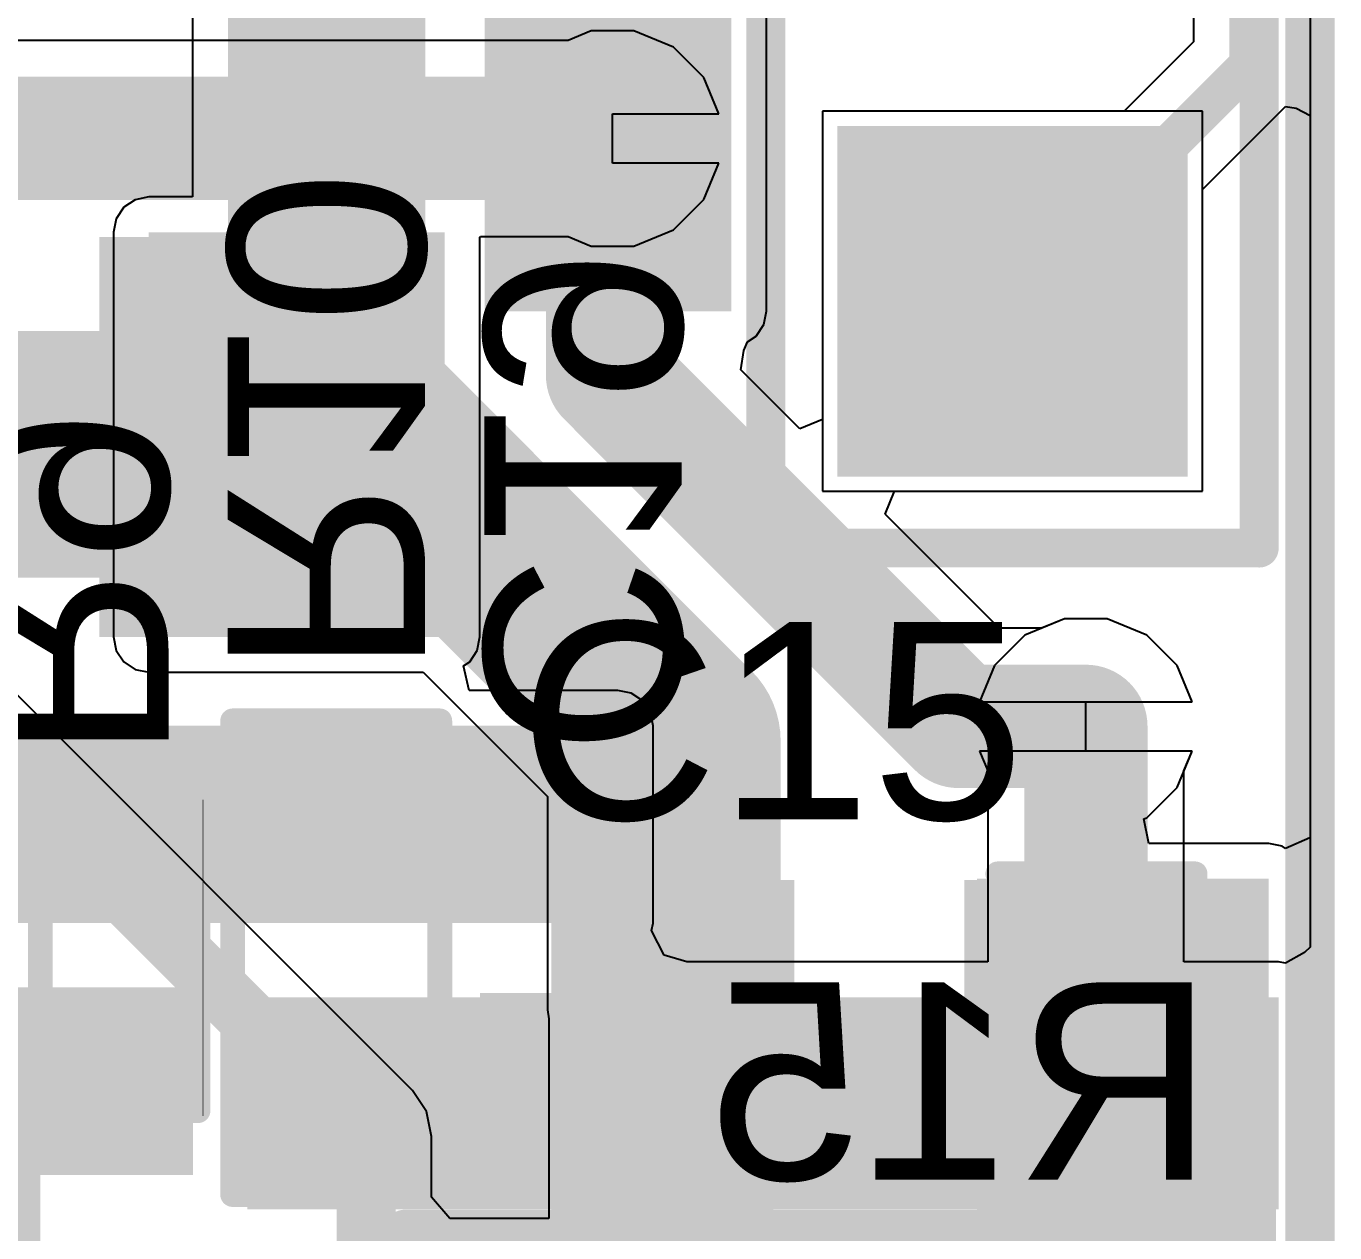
# Model space of a CAD drawing. Header units: millimetres. Extents: x -0.91 to 0.79, y -0.9 to 0.79.
# Drawn here: x 0.5272 to 0.7924, y -0.2757 to -0.0312 of the extents above; entities that cross this region are included whole.
import ezdxf

# ---------------------------------------------------------------- set-up
doc = ezdxf.new("R2010")
doc.units = ezdxf.units.MM
doc.header["$MEASUREMENT"] = 0
for name, color, linetype in [('BottomLayer', 5, 'Continuous'), ('BottomOverlay', 54, 'Continuous'), ('BottomPaste', 16, 'Continuous'), ('BottomSolder', 6, 'Continuous'), ('Mechanical2', 216, 'Continuous'), ('MultiLayer', 9, 'Continuous'), ('PadHoleLayer', 156, 'Continuous'), ('TopLayer', 1, 'Continuous'), ('TopOverlay', 2, 'Continuous'), ('TopPaste', 8, 'Continuous'), ('TopSolder', 216, 'Continuous'), ('ViaHoleLayer', 16, 'Continuous')]:
    doc.layers.add(name, color=color, linetype=linetype)
doc.styles.add('Arial', font='', dxfattribs={"height": 0.2})
doc.styles.get('Arial').set_extended_font_data('Arial')

# ---------------------------------------------------------------- blocks, each defined once
blk = doc.blocks.new('C___0805_1')
at = {"layer": 'TopLayer'}
for points in [[(-0.06, 0.03), (-0.02, 0.03), (-0.02, -0.03), (-0.06, -0.03)], [(0.02, 0.03), (0.06, 0.03), (0.06, -0.03), (0.02, -0.03)]]:
    blk.add_hatch(color=1, dxfattribs=at).paths.add_polyline_path(points)
at = {"layer": 'TopPaste'}
for points in [[(-0.06, 0.03), (-0.02, 0.03), (-0.02, -0.03), (-0.06, -0.03)], [(0.02, 0.03), (0.06, 0.03), (0.06, -0.03), (0.02, -0.03)]]:
    blk.add_hatch(color=8, dxfattribs=at).paths.add_polyline_path(points)
at = {"layer": 'TopSolder'}
for points in [[(-0.06276, 0.03276), (-0.01724, 0.03276), (-0.01724, -0.03276), (-0.06276, -0.03276)], [(0.01724, 0.03276), (0.06276, 0.03276), (0.06276, -0.03276), (0.01724, -0.03276)]]:
    blk.add_hatch(color=216, dxfattribs=at).paths.add_polyline_path(points)
at = {"layer": 'TopOverlay', "const_width": 0.005}
for points in [[(-0.024, 0.034), (-0.064, 0.034)], [(-0.064, 0.034), (-0.064, -0.034)], [(0.064, 0.034), (0.024, 0.034)], [(0.064, 0.034), (0.064, -0.034)], [(-0.024, -0.034), (-0.064, -0.034)], [(0.064, -0.034), (0.024, -0.034)]]:
    blk.add_lwpolyline(points, dxfattribs=at)
at = {"layer": 'TopOverlay', "const_width": 0.0025}
for points in [[(-0.06525, 0.034, 1), (-0.06275, 0.034, 1)], [(-0.06525, 0.034, 1), (-0.06275, 0.034, 1)], [(-0.02525, 0.034, 1), (-0.02275, 0.034, 1)], [(0.02275, 0.034, 1), (0.02525, 0.034, 1)], [(0.06275, 0.034, 1), (0.06525, 0.034, 1)], [(0.06275, 0.034, 1), (0.06525, 0.034, 1)], [(-0.06525, -0.034, 1), (-0.06275, -0.034, 1)], [(-0.06525, -0.034, 1), (-0.06275, -0.034, 1)], [(-0.02525, -0.034, 1), (-0.02275, -0.034, 1)], [(0.02275, -0.034, 1), (0.02525, -0.034, 1)], [(0.06275, -0.034, 1), (0.06525, -0.034, 1)], [(0.06275, -0.034, 1), (0.06525, -0.034, 1)]]:
    blk.add_lwpolyline(points, format="xyb", close=True, dxfattribs=at)
blk = doc.blocks.new('RES_2512_B_18')
at = {"layer": 'BottomLayer'}
for points in [[(-0.15945, 0.06693), (-0.09646, 0.06693), (-0.09646, -0.06693), (-0.15945, -0.06693)], [(0.09646, 0.06693), (0.15945, 0.06693), (0.15945, -0.06693), (0.09646, -0.06693)]]:
    blk.add_hatch(color=5, dxfattribs=at).paths.add_polyline_path(points)
at = {"layer": 'BottomPaste'}
for points in [[(-0.15945, 0.06693), (-0.09646, 0.06693), (-0.09646, -0.06693), (-0.15945, -0.06693)], [(0.09646, 0.06693), (0.15945, 0.06693), (0.15945, -0.06693), (0.09646, -0.06693)]]:
    blk.add_hatch(color=16, dxfattribs=at).paths.add_polyline_path(points)
at = {"layer": 'BottomSolder'}
for points in [[(-0.16345, 0.07093), (-0.09246, 0.07093), (-0.09246, -0.07093), (-0.16345, -0.07093)], [(0.09246, 0.07093), (0.16345, 0.07093), (0.16345, -0.07093), (0.09246, -0.07093)]]:
    blk.add_hatch(color=6, dxfattribs=at).paths.add_polyline_path(points)
at = {"layer": 'BottomOverlay', "const_width": 0.01}
for points in [[(0.16679, 0.073), (-0.167, 0.073)], [(-0.167, -0.073), (-0.167, 0.073)], [(0.16679, -0.073), (0.16679, 0.073)], [(0.16679, -0.073), (-0.167, -0.073)]]:
    blk.add_lwpolyline(points, dxfattribs=at)
at = {"layer": 'BottomOverlay', "const_width": 0.005}
for points in [[(-0.1695, 0.073, 1), (-0.1645, 0.073, 1)], [(-0.1695, 0.073, 1), (-0.1645, 0.073, 1)], [(0.16429, 0.073, 1), (0.16929, 0.073, 1)], [(0.16429, 0.073, 1), (0.16929, 0.073, 1)], [(-0.1695, -0.073, 1), (-0.1645, -0.073, 1)], [(-0.1695, -0.073, 1), (-0.1645, -0.073, 1)], [(0.16429, -0.073, 1), (0.16929, -0.073, 1)], [(0.16429, -0.073, 1), (0.16929, -0.073, 1)]]:
    blk.add_lwpolyline(points, format="xyb", close=True, dxfattribs=at)
blk = doc.blocks.new('R___0603_B_23')
at = {"layer": 'BottomLayer'}
for points in [[(-0.045, -0.0175), (-0.045, 0.0175), (-0.015, 0.0175), (-0.015, -0.0175)], [(0.015, -0.0175), (0.015, 0.0175), (0.045, 0.0175), (0.045, -0.0175)]]:
    blk.add_hatch(color=5, dxfattribs=at).paths.add_polyline_path(points)
at = {"layer": 'BottomPaste'}
for points in [[(-0.045, -0.0175), (-0.045, 0.0175), (-0.015, 0.0175), (-0.015, -0.0175)], [(0.015, -0.0175), (0.015, 0.0175), (0.045, 0.0175), (0.045, -0.0175)]]:
    blk.add_hatch(color=16, dxfattribs=at).paths.add_polyline_path(points)
at = {"layer": 'BottomSolder'}
for points in [[(-0.049, -0.0215), (-0.049, 0.0215), (-0.011, 0.0215), (-0.011, -0.0215)], [(0.011, -0.0215), (0.011, 0.0215), (0.049, 0.0215), (0.049, -0.0215)]]:
    blk.add_hatch(color=6, dxfattribs=at).paths.add_polyline_path(points)
at = {"layer": 'BottomOverlay', "const_width": 0.005}
for points in [[(0.048, 0.021), (-0.048, 0.021)], [(-0.048, -0.021), (-0.048, 0.021)], [(0.048, -0.021), (0.048, 0.021)], [(0.048, -0.021), (-0.048, -0.021)]]:
    blk.add_lwpolyline(points, dxfattribs=at)
at = {"layer": 'BottomOverlay', "const_width": 0.0025}
for points in [[(-0.04925, 0.021, 1), (-0.04675, 0.021, 1)], [(-0.04925, 0.021, 1), (-0.04675, 0.021, 1)], [(0.04675, 0.021, 1), (0.04925, 0.021, 1)], [(0.04675, 0.021, 1), (0.04925, 0.021, 1)], [(-0.04925, -0.021, 1), (-0.04675, -0.021, 1)], [(-0.04925, -0.021, 1), (-0.04675, -0.021, 1)], [(0.04675, -0.021, 1), (0.04925, -0.021, 1)], [(0.04675, -0.021, 1), (0.04925, -0.021, 1)]]:
    blk.add_lwpolyline(points, format="xyb", close=True, dxfattribs=at)
blk = doc.blocks.new('R___0402_B_24')
at = {"layer": 'BottomLayer'}
for points in [[(-0.0095, 0.0125), (-0.0095, -0.0125), (-0.0275, -0.0125), (-0.0275, 0.0125)], [(0.0275, 0.0125), (0.0275, -0.0125), (0.0095, -0.0125), (0.0095, 0.0125)]]:
    blk.add_hatch(color=5, dxfattribs=at).paths.add_polyline_path(points)
at = {"layer": 'BottomPaste'}
for points in [[(-0.0095, 0.0125), (-0.0095, -0.0125), (-0.0275, -0.0125), (-0.0275, 0.0125)], [(0.0275, 0.0125), (0.0275, -0.0125), (0.0095, -0.0125), (0.0095, 0.0125)]]:
    blk.add_hatch(color=16, dxfattribs=at).paths.add_polyline_path(points)
at = {"layer": 'BottomSolder'}
for points in [[(-0.00733, 0.01467), (-0.00733, -0.01467), (-0.02967, -0.01467), (-0.02967, 0.01467)], [(0.02967, 0.01467), (0.02967, -0.01467), (0.00733, -0.01467), (0.00733, 0.01467)]]:
    blk.add_hatch(color=6, dxfattribs=at).paths.add_polyline_path(points)
at = {"layer": 'BottomOverlay'}
for points, const_width in [([(0.031, 0.016), (-0.031, 0.016)], 0.005), ([(-0.031, -0.016), (-0.031, 0.016)], 0.005), ([(0.032, 0.017), (-0.032, 0.017)], 0.000127), ([(0.031, -0.016), (0.031, 0.016)], 0.005), ([(0.031, -0.016), (-0.031, -0.016)], 0.005)]:
    blk.add_lwpolyline(points, dxfattribs=dict(at, const_width=const_width))
for points, const_width in [([(-0.03225, 0.016, 1), (-0.02975, 0.016, 1)], 0.0025), ([(-0.03225, 0.016, 1), (-0.02975, 0.016, 1)], 0.0025), ([(-0.03203, 0.017, 1), (-0.03197, 0.017, 1)], 0.0000635), ([(0.02975, 0.016, 1), (0.03225, 0.016, 1)], 0.0025), ([(0.02975, 0.016, 1), (0.03225, 0.016, 1)], 0.0025), ([(0.03197, 0.017, 1), (0.03203, 0.017, 1)], 0.0000635), ([(-0.03225, -0.016, 1), (-0.02975, -0.016, 1)], 0.0025), ([(-0.03225, -0.016, 1), (-0.02975, -0.016, 1)], 0.0025), ([(0.02975, -0.016, 1), (0.03225, -0.016, 1)], 0.0025), ([(0.02975, -0.016, 1), (0.03225, -0.016, 1)], 0.0025)]:
    blk.add_lwpolyline(points, format="xyb", close=True, dxfattribs=dict(at, const_width=const_width))
blk = doc.blocks.new('HDR1X4__B_60')
at = {"layer": 'BottomLayer'}
blk.add_hatch(color=5, dxfattribs=at).paths.add_polyline_path([(-0.0315, 0.0315), (0.0315, 0.0315), (0.0315, -0.0315), (-0.0315, -0.0315)])
h = blk.add_hatch(color=5, dxfattribs=at)
edge = h.paths.add_edge_path()
edge.add_arc((0.1, 0), 0.0315, 0, 360)
h = blk.add_hatch(color=5, dxfattribs=at)
edge = h.paths.add_edge_path()
edge.add_arc((0.2, 0), 0.0315, 0, 360)
h = blk.add_hatch(color=5, dxfattribs=at)
edge = h.paths.add_edge_path()
edge.add_arc((0.3, 0), 0.0315, 0, 360)
at = {"layer": 'BottomSolder'}
blk.add_hatch(color=6, dxfattribs=at).paths.add_polyline_path([(-0.0355, 0.0355), (0.0355, 0.0355), (0.0355, -0.0355), (-0.0355, -0.0355)])
h = blk.add_hatch(color=6, dxfattribs=at)
edge = h.paths.add_edge_path()
edge.add_arc((0.1, 0), 0.0355, 0, 360)
h = blk.add_hatch(color=6, dxfattribs=at)
edge = h.paths.add_edge_path()
edge.add_arc((0.2, 0), 0.0355, 0, 360)
h = blk.add_hatch(color=6, dxfattribs=at)
edge = h.paths.add_edge_path()
edge.add_arc((0.3, 0), 0.0355, 0, 360)
at = {"layer": 'MultiLayer'}
blk.add_hatch(color=9, dxfattribs=at).paths.add_polyline_path([(-0.0315, 0.0315), (0.0315, 0.0315), (0.0315, -0.0315), (-0.0315, -0.0315)])
h = blk.add_hatch(color=9, dxfattribs=at)
edge = h.paths.add_edge_path()
edge.add_arc((0.1, 0), 0.0315, 0, 360)
h = blk.add_hatch(color=9, dxfattribs=at)
edge = h.paths.add_edge_path()
edge.add_arc((0.2, 0), 0.0315, 0, 360)
h = blk.add_hatch(color=9, dxfattribs=at)
edge = h.paths.add_edge_path()
edge.add_arc((0.3, 0), 0.0315, 0, 360)
at = {"layer": 'PadHoleLayer'}
h = blk.add_hatch(color=156, dxfattribs=at)
edge = h.paths.add_edge_path()
edge.add_arc((0, 0), 0.0187, 0, 360)
h = blk.add_hatch(color=156, dxfattribs=at)
edge = h.paths.add_edge_path()
edge.add_arc((0.1, 0), 0.0187, 0, 360)
h = blk.add_hatch(color=156, dxfattribs=at)
edge = h.paths.add_edge_path()
edge.add_arc((0.2, 0), 0.0187, 0, 360)
h = blk.add_hatch(color=156, dxfattribs=at)
edge = h.paths.add_edge_path()
edge.add_arc((0.3, 0), 0.0187, 0, 360)
at = {"layer": 'TopLayer'}
blk.add_hatch(color=1, dxfattribs=at).paths.add_polyline_path([(-0.0315, 0.0315), (0.0315, 0.0315), (0.0315, -0.0315), (-0.0315, -0.0315)])
h = blk.add_hatch(color=1, dxfattribs=at)
edge = h.paths.add_edge_path()
edge.add_arc((0.1, 0), 0.0315, 0, 360)
h = blk.add_hatch(color=1, dxfattribs=at)
edge = h.paths.add_edge_path()
edge.add_arc((0.2, 0), 0.0315, 0, 360)
h = blk.add_hatch(color=1, dxfattribs=at)
edge = h.paths.add_edge_path()
edge.add_arc((0.3, 0), 0.0315, 0, 360)
at = {"layer": 'TopSolder'}
blk.add_hatch(color=216, dxfattribs=at).paths.add_polyline_path([(-0.0355, 0.0355), (0.0355, 0.0355), (0.0355, -0.0355), (-0.0355, -0.0355)])
h = blk.add_hatch(color=216, dxfattribs=at)
edge = h.paths.add_edge_path()
edge.add_arc((0.1, 0), 0.0355, 0, 360)
h = blk.add_hatch(color=216, dxfattribs=at)
edge = h.paths.add_edge_path()
edge.add_arc((0.2, 0), 0.0355, 0, 360)
h = blk.add_hatch(color=216, dxfattribs=at)
edge = h.paths.add_edge_path()
edge.add_arc((0.3, 0), 0.0355, 0, 360)
at = {"layer": 'BottomOverlay', "const_width": 0.00787}
for points in [[(-0.05, 0.05), (-0.05, -0.05)], [(-0.05, 0.05), (0.35, 0.05)], [(0.35, 0.05), (0.35, -0.05)], [(-0.05, -0.05), (0.35, -0.05)]]:
    blk.add_lwpolyline(points, dxfattribs=at)
at = {"layer": 'BottomOverlay', "const_width": 0.00394}
for points in [[(-0.05197, 0.05, 1), (-0.04803, 0.05, 1)], [(-0.05197, 0.05, 1), (-0.04803, 0.05, 1)], [(0.34803, 0.05, 1), (0.35197, 0.05, 1)], [(0.34803, 0.05, 1), (0.35197, 0.05, 1)], [(-0.05197, -0.05, 1), (-0.04803, -0.05, 1)], [(-0.05197, -0.05, 1), (-0.04803, -0.05, 1)], [(0.34803, -0.05, 1), (0.35197, -0.05, 1)], [(0.34803, -0.05, 1), (0.35197, -0.05, 1)]]:
    blk.add_lwpolyline(points, format="xyb", close=True, dxfattribs=at)
blk = doc.blocks.new('C___0402_B_67')
at = {"layer": 'BottomLayer'}
for points in [[(-0.0095, 0.0125), (-0.0095, -0.0125), (-0.0275, -0.0125), (-0.0275, 0.0125)], [(0.0275, 0.0125), (0.0275, -0.0125), (0.0095, -0.0125), (0.0095, 0.0125)]]:
    blk.add_hatch(color=5, dxfattribs=at).paths.add_polyline_path(points)
at = {"layer": 'BottomPaste'}
for points in [[(-0.0095, 0.0125), (-0.0095, -0.0125), (-0.0275, -0.0125), (-0.0275, 0.0125)], [(0.0275, 0.0125), (0.0275, -0.0125), (0.0095, -0.0125), (0.0095, 0.0125)]]:
    blk.add_hatch(color=16, dxfattribs=at).paths.add_polyline_path(points)
at = {"layer": 'BottomSolder'}
for points in [[(-0.00714, 0.01486), (-0.00714, -0.01486), (-0.02986, -0.01486), (-0.02986, 0.01486)], [(0.02986, 0.01486), (0.02986, -0.01486), (0.00714, -0.01486), (0.00714, 0.01486)]]:
    blk.add_hatch(color=6, dxfattribs=at).paths.add_polyline_path(points)
at = {"layer": 'BottomOverlay', "const_width": 0.005}
for points in [[(-0.031, 0.016), (-0.011, 0.016)], [(-0.031, 0.016), (-0.031, -0.016)], [(0.011, 0.016), (0.031, 0.016)], [(0.031, 0.016), (0.031, -0.016)], [(-0.031, -0.016), (-0.011, -0.016)], [(0.011, -0.016), (0.031, -0.016)]]:
    blk.add_lwpolyline(points, dxfattribs=at)
at = {"layer": 'BottomOverlay', "const_width": 0.0025}
for points in [[(-0.03225, 0.016, 1), (-0.02975, 0.016, 1)], [(-0.03225, 0.016, 1), (-0.02975, 0.016, 1)], [(-0.01225, 0.016, 1), (-0.00975, 0.016, 1)], [(0.00975, 0.016, 1), (0.01225, 0.016, 1)], [(0.02975, 0.016, 1), (0.03225, 0.016, 1)], [(0.02975, 0.016, 1), (0.03225, 0.016, 1)], [(-0.03225, -0.016, 1), (-0.02975, -0.016, 1)], [(-0.03225, -0.016, 1), (-0.02975, -0.016, 1)], [(-0.01225, -0.016, 1), (-0.00975, -0.016, 1)], [(0.00975, -0.016, 1), (0.01225, -0.016, 1)], [(0.02975, -0.016, 1), (0.03225, -0.016, 1)], [(0.02975, -0.016, 1), (0.03225, -0.016, 1)]]:
    blk.add_lwpolyline(points, format="xyb", close=True, dxfattribs=at)

msp = doc.modelspace()

# ---------------------------------------------------------------- hatches: boundary and pattern name
at = {"layer": 'BottomLayer'}
h = msp.add_hatch(color=5, dxfattribs=at)
edge = h.paths.add_edge_path()
edge.add_arc((0.646, -0.054), 0.01181, 0, 360)
for points in [[(0.542, -0.155), (0.612, -0.155), (0.612, -0.074), (0.542, -0.074)], [(0.469, -0.213), (0.64708, -0.213), (0.64708, -0.173), (0.469, -0.173)], [(0.502, -0.264), (0.561, -0.264), (0.561, -0.226), (0.502, -0.226)], [(0.572, -0.271), (0.781, -0.271), (0.781, -0.228), (0.572, -0.228)]]:
    msp.add_hatch(color=5, dxfattribs=at).paths.add_polyline_path(points)
h = msp.add_hatch(color=5, dxfattribs=at)
edge = h.paths.add_edge_path()
edge.add_arc((0.567, -0.089), 0.01181, 0, 360)
h = msp.add_hatch(color=5, dxfattribs=at)
edge = h.paths.add_edge_path()
edge.add_arc((0.595, -0.089), 0.01181, 0, 360)
h = msp.add_hatch(color=5, dxfattribs=at)
edge = h.paths.add_edge_path()
edge.add_arc((0.567, -0.11419), 0.01181, 0, 360)
h = msp.add_hatch(color=5, dxfattribs=at)
edge = h.paths.add_edge_path()
edge.add_arc((0.595, -0.11419), 0.01181, 0, 360)
h = msp.add_hatch(color=5, dxfattribs=at)
edge = h.paths.add_edge_path()
edge.add_arc((0.567, -0.13938), 0.01181, 0, 360)
h = msp.add_hatch(color=5, dxfattribs=at)
edge = h.paths.add_edge_path()
edge.add_arc((0.595, -0.13938), 0.01181, 0, 360)
h = msp.add_hatch(color=5, dxfattribs=at)
edge = h.paths.add_edge_path()
edge.add_arc((0.74194, -0.17313), 0.01181, 0, 360)
at = {"layer": 'BottomSolder'}
h = msp.add_hatch(color=6, dxfattribs=at)
edge = h.paths.add_edge_path()
edge.add_arc((0.515, -0.247), 0.01581, 0, 360)
at = {"layer": 'TopLayer'}
for points in [[(0.62008, -0.089), (0.67008, -0.089), (0.67008, 0.218), (0.62008, 0.218)], [(0.552, -0.155), (0.612, -0.155), (0.612, -0.073), (0.552, -0.073)], [(0.779, -0.204), (0.71988, -0.204), (0.71988, -0.357), (0.779, -0.357)], [(0.47828, -0.325), (0.53, -0.325), (0.53, -0.233), (0.47828, -0.233)]]:
    msp.add_hatch(color=1, dxfattribs=at).paths.add_polyline_path(points)
h = msp.add_hatch(color=1, dxfattribs=at)
edge = h.paths.add_edge_path()
edge.add_arc((0.646, -0.054), 0.01181, 0, 360)
h = msp.add_hatch(color=1, dxfattribs=at)
edge = h.paths.add_edge_path()
edge.add_arc((0.567, -0.089), 0.01181, 0, 360)
h = msp.add_hatch(color=1, dxfattribs=at)
edge = h.paths.add_edge_path()
edge.add_arc((0.595, -0.089), 0.01181, 0, 360)
h = msp.add_hatch(color=1, dxfattribs=at)
edge = h.paths.add_edge_path()
edge.add_arc((0.567, -0.11419), 0.01181, 0, 360)
h = msp.add_hatch(color=1, dxfattribs=at)
edge = h.paths.add_edge_path()
edge.add_arc((0.595, -0.11419), 0.01181, 0, 360)
h = msp.add_hatch(color=1, dxfattribs=at)
edge = h.paths.add_edge_path()
edge.add_arc((0.567, -0.13938), 0.01181, 0, 360)
h = msp.add_hatch(color=1, dxfattribs=at)
edge = h.paths.add_edge_path()
edge.add_arc((0.595, -0.13938), 0.01181, 0, 360)
h = msp.add_hatch(color=1, dxfattribs=at)
edge = h.paths.add_edge_path()
edge.add_arc((0.74194, -0.17313), 0.01181, 0, 360)
at = {"layer": 'TopSolder'}
h = msp.add_hatch(color=216, dxfattribs=at)
edge = h.paths.add_edge_path()
edge.add_arc((0.515, -0.247), 0.01581, 0, 360)
at = {"layer": 'ViaHoleLayer'}
h = msp.add_hatch(color=16, dxfattribs=at)
edge = h.paths.add_edge_path()
edge.add_arc((0.646, -0.054), 0.00591, 0, 360)
h = msp.add_hatch(color=16, dxfattribs=at)
edge = h.paths.add_edge_path()
edge.add_arc((0.567, -0.089), 0.00591, 0, 360)
h = msp.add_hatch(color=16, dxfattribs=at)
edge = h.paths.add_edge_path()
edge.add_arc((0.595, -0.089), 0.00591, 0, 360)
h = msp.add_hatch(color=16, dxfattribs=at)
edge = h.paths.add_edge_path()
edge.add_arc((0.567, -0.11419), 0.00591, 0, 360)
h = msp.add_hatch(color=16, dxfattribs=at)
edge = h.paths.add_edge_path()
edge.add_arc((0.595, -0.11419), 0.00591, 0, 360)
h = msp.add_hatch(color=16, dxfattribs=at)
edge = h.paths.add_edge_path()
edge.add_arc((0.567, -0.13938), 0.00591, 0, 360)
h = msp.add_hatch(color=16, dxfattribs=at)
edge = h.paths.add_edge_path()
edge.add_arc((0.595, -0.13938), 0.00591, 0, 360)
h = msp.add_hatch(color=16, dxfattribs=at)
edge = h.paths.add_edge_path()
edge.add_arc((0.74194, -0.17313), 0.00591, 0, 360)

# ---------------------------------------------------------------- linework, layer by layer
at = {"layer": 'BottomLayer'}
for p, q in [((0.76378, -0.01042), (0.76378, -0.03443)), ((0.637, -0.03412), (0.511, -0.03412)), ((0.64166, -0.03219), (0.637, -0.03412)), ((0.65034, -0.03219), (0.64166, -0.03219)), ((0.65835, -0.03551), (0.65034, -0.03219)), ((0.76378, -0.03443), (0.74971, -0.0485)), ((0.66449, -0.04165), (0.65835, -0.03551)), ((0.66754, -0.049), (0.66449, -0.04165)), ((0.76557, -0.06437), (0.7824, -0.04754)), ((0.7824, -0.04754), (0.78459, -0.04787)), ((0.646, -0.059), (0.646, -0.049)), ((0.646, -0.049), (0.66754, -0.049)), ((0.74971, -0.0485), (0.68858, -0.0485)), ((0.68858, -0.0485), (0.68858, -0.1255)), ((0.78459, -0.04787), (0.7874, -0.04932)), ((0.7874, -0.04932), (0.7874, -0.21785)), ((0.66754, -0.059), (0.646, -0.059)), ((0.66449, -0.06635), (0.66754, -0.059)), ((0.76557, -0.1255), (0.76557, -0.06437)), ((0.65835, -0.07249), (0.66449, -0.06635)), ((0.61914, -0.074), (0.61923, -0.07388)), ((0.61914, -0.155), (0.61914, -0.074)), ((0.61923, -0.07388), (0.637, -0.07388)), ((0.637, -0.07388), (0.64166, -0.07581)), ((0.65034, -0.07581), (0.65835, -0.07249)), ((0.64166, -0.07581), (0.65034, -0.07581)), ((0.68858, -0.1255), (0.76557, -0.1255)), ((0.7376, -0.15132), (0.72958, -0.15464)), ((0.74628, -0.15132), (0.7376, -0.15132)), ((0.75429, -0.15464), (0.74628, -0.15132)), ((0.61859, -0.15773), (0.61914, -0.155)), ((0.72958, -0.15464), (0.72345, -0.16078)), ((0.76043, -0.16078), (0.75429, -0.15464)), ((0.61705, -0.16005), (0.61859, -0.15773)), ((0.61583, -0.16086), (0.61705, -0.16005)), ((0.61695, -0.16586), (0.61583, -0.16086)), ((0.72345, -0.16078), (0.7204, -0.16813)), ((0.76347, -0.16813), (0.76043, -0.16078)), ((0.64708, -0.16586), (0.61695, -0.16586)), ((0.64981, -0.16641), (0.64708, -0.16586)), ((0.65213, -0.16795), (0.64981, -0.16641)), ((0.65367, -0.17027), (0.65213, -0.16795)), ((0.7204, -0.16813), (0.76347, -0.16813)), ((0.65422, -0.173), (0.65367, -0.17027)), ((0.65422, -0.213), (0.65422, -0.173)), ((0.76347, -0.17813), (0.7204, -0.17813)), ((0.7204, -0.17813), (0.72205, -0.18213)), ((0.76182, -0.18213), (0.76347, -0.17813)), ((0.72205, -0.18213), (0.72205, -0.22086)), ((0.76182, -0.22086), (0.76182, -0.18213)), ((0.65392, -0.2145), (0.65422, -0.213)), ((0.6565, -0.2195), (0.65392, -0.2145)), ((0.66104, -0.22086), (0.6565, -0.2195)), ((0.78626, -0.21895), (0.7824, -0.22114)), ((0.7874, -0.21785), (0.78626, -0.21895)), ((0.72205, -0.22086), (0.66104, -0.22086)), ((0.781, -0.22086), (0.76182, -0.22086)), ((0.7824, -0.22114), (0.781, -0.22086))]:
    msp.add_line(p, q, dxfattribs=at)
for points, const_width in [([(0.775, -0.03908), (0.775, 0.03808)], 0.008), ([(0.72708, -0.087), (0.775, -0.03908)], 0.008), ([(0.502, -0.054), (0.646, -0.054)], 0.025), ([(0.478, -0.118), (0.54562, -0.118)], 0.05), ([(0.74194, -0.24894), (0.74194, -0.17313)], 0.025), ([(0.481, -0.2015), (0.546, -0.2015)], 0.008), ([(0.51598, -0.247), (0.52348, -0.2395)], 0.02), ([(0.52348, -0.2395), (0.545, -0.2395)], 0.02), ([(0.545, -0.2395), (0.546, -0.2385)], 0.02), ([(0.61, -0.2495), (0.7425, -0.2495)], 0.025), ([(0.59, -0.25), (0.5925, -0.25)], 0.02), ([(0.74194, -0.24894), (0.7425, -0.2495)], 0.02), ([(0.768, -0.54608), (0.768, -0.266)], 0.025)]:
    msp.add_lwpolyline(points, dxfattribs=dict(at, const_width=const_width))
for points, const_width in [([(0.773, -0.03908, 1), (0.777, -0.03908, 1)], 0.004), ([(0.773, -0.03908, 1), (0.777, -0.03908, 1)], 0.004), ([(0.63975, -0.054, 1), (0.65225, -0.054, 1)], 0.0125), ([(0.72508, -0.087, 1), (0.72908, -0.087, 1)], 0.004), ([(0.53312, -0.118, 1), (0.55812, -0.118, 1)], 0.025), ([(0.73569, -0.17313, 1), (0.74819, -0.17313, 1)], 0.0125), ([(0.544, -0.2015, 1), (0.548, -0.2015, 1)], 0.004), ([(0.51848, -0.2395, 1), (0.52848, -0.2395, 1)], 0.01), ([(0.51848, -0.2395, 1), (0.52848, -0.2395, 1)], 0.01), ([(0.54, -0.2395, 1), (0.55, -0.2395, 1)], 0.01), ([(0.54, -0.2395, 1), (0.55, -0.2395, 1)], 0.01), ([(0.541, -0.2385, 1), (0.551, -0.2385, 1)], 0.01), ([(0.60375, -0.2495, 1), (0.61625, -0.2495, 1)], 0.0125), ([(0.73569, -0.24894, 1), (0.74819, -0.24894, 1)], 0.0125), ([(0.73625, -0.2495, 1), (0.74875, -0.2495, 1)], 0.0125), ([(0.585, -0.25, 1), (0.595, -0.25, 1)], 0.01), ([(0.5875, -0.25, 1), (0.5975, -0.25, 1)], 0.01), ([(0.73694, -0.24894, 1), (0.74694, -0.24894, 1)], 0.01), ([(0.7375, -0.2495, 1), (0.7475, -0.2495, 1)], 0.01), ([(0.76175, -0.266, 1), (0.77425, -0.266, 1)], 0.0125)]:
    msp.add_lwpolyline(points, format="xyb", close=True, dxfattribs=dict(at, const_width=const_width))
at = {"layer": 'Mechanical2', "const_width": 0.01}
msp.add_lwpolyline([(0.7874, 0.786), (0.7874, -0.7888)], dxfattribs=at)
at = {"layer": 'TopLayer'}
for p, q in [((0.67722, -0.089), (0.67722, 0.168)), ((0.7874, 0.15039), (0.7874, -0.19564)), ((0.56085, 0.06317), (0.56085, -0.06586)), ((0.76557, -0.0485), (0.68858, -0.0485)), ((0.68858, -0.0485), (0.68858, -0.11093)), ((0.76557, -0.1255), (0.76557, -0.0485)), ((0.552, -0.06586), (0.54927, -0.06641)), ((0.56085, -0.06586), (0.552, -0.06586)), ((0.54695, -0.06795), (0.54541, -0.07027)), ((0.54927, -0.06641), (0.54695, -0.06795)), ((0.54541, -0.07027), (0.54486, -0.073)), ((0.54486, -0.073), (0.54486, -0.155)), ((0.67667, -0.09173), (0.67722, -0.089)), ((0.67513, -0.09405), (0.67667, -0.09173)), ((0.6726, -0.09695), (0.67339, -0.0952)), ((0.67339, -0.0952), (0.67513, -0.09405)), ((0.67198, -0.10086), (0.6726, -0.09695)), ((0.68396, -0.11285), (0.67198, -0.10086)), ((0.68858, -0.11093), (0.68396, -0.11285)), ((0.70123, -0.13012), (0.70315, -0.1255)), ((0.70315, -0.1255), (0.76557, -0.1255)), ((0.72437, -0.15325), (0.70123, -0.13012)), ((0.60545, -0.24688), (0.50529, -0.14671)), ((0.73294, -0.15325), (0.72437, -0.15325)), ((0.7376, -0.15132), (0.73294, -0.15325)), ((0.74628, -0.15132), (0.7376, -0.15132)), ((0.75429, -0.15464), (0.74628, -0.15132)), ((0.54486, -0.155), (0.54541, -0.15773)), ((0.76043, -0.16078), (0.75429, -0.15464)), ((0.54541, -0.15773), (0.54695, -0.16005)), ((0.54695, -0.16005), (0.54927, -0.16159)), ((0.54927, -0.16159), (0.552, -0.16214)), ((0.76347, -0.16813), (0.76043, -0.16078)), ((0.552, -0.16214), (0.60762, -0.16214)), ((0.60762, -0.16214), (0.63285, -0.18736)), ((0.74194, -0.17813), (0.74194, -0.16813)), ((0.74194, -0.16813), (0.76347, -0.16813)), ((0.76347, -0.17813), (0.74194, -0.17813)), ((0.76043, -0.18549), (0.76347, -0.17813)), ((0.75429, -0.19163), (0.76043, -0.18549)), ((0.63285, -0.18736), (0.63285, -0.23059)), ((0.75372, -0.19186), (0.75429, -0.19163)), ((0.75471, -0.19686), (0.75372, -0.19186)), ((0.78736, -0.19568), (0.7824, -0.19785)), ((0.7874, -0.19564), (0.78736, -0.19568)), ((0.779, -0.19686), (0.75471, -0.19686)), ((0.78173, -0.19741), (0.779, -0.19686)), ((0.7824, -0.19785), (0.78173, -0.19741)), ((0.63285, -0.23059), (0.63308, -0.23236)), ((0.63308, -0.23236), (0.63308, -0.27286)), ((0.60832, -0.25118), (0.60545, -0.24688)), ((0.60933, -0.25625), (0.60832, -0.25118)), ((0.60933, -0.26849), (0.60933, -0.25625)), ((0.613, -0.27286), (0.60933, -0.26849)), ((0.63308, -0.27286), (0.613, -0.27286))]:
    msp.add_line(p, q, dxfattribs=at)
for points, const_width in [([(0.58808, -0.10408), (0.58808, 0.179)], 0.04), ([(0.645, -0.102), (0.645, 0.18192)], 0.025), ([(0.577, -0.101), (0.58808, -0.11208)], 0.04), ([(0.58808, -0.10408), (0.66008, -0.17608)], 0.04), ([(0.645, -0.102), (0.71613, -0.17313)], 0.025), ([(0.49591, -0.15609), (0.59608, -0.25625)], 0.012), ([(0.66008, -0.23059), (0.66008, -0.17608)], 0.04), ([(0.71613, -0.17313), (0.74194, -0.17313)], 0.025), ([(0.59608, -0.31), (0.59608, -0.25625)], 0.012)]:
    msp.add_lwpolyline(points, dxfattribs=dict(at, const_width=const_width))
for points, const_width in [([(0.567, -0.101, 1), (0.587, -0.101, 1)], 0.02), ([(0.57808, -0.10408, 1), (0.59808, -0.10408, 1)], 0.02), ([(0.57808, -0.10408, 1), (0.59808, -0.10408, 1)], 0.02), ([(0.63875, -0.102, 1), (0.65125, -0.102, 1)], 0.0125), ([(0.63875, -0.102, 1), (0.65125, -0.102, 1)], 0.0125), ([(0.57808, -0.11208, 1), (0.59808, -0.11208, 1)], 0.02), ([(0.65008, -0.17608, 1), (0.67008, -0.17608, 1)], 0.02), ([(0.65008, -0.17608, 1), (0.67008, -0.17608, 1)], 0.02), ([(0.70988, -0.17313, 1), (0.72238, -0.17313, 1)], 0.0125), ([(0.70988, -0.17313, 1), (0.72238, -0.17313, 1)], 0.0125), ([(0.73569, -0.17313, 1), (0.74819, -0.17313, 1)], 0.0125), ([(0.65008, -0.23059, 1), (0.67008, -0.23059, 1)], 0.02), ([(0.59308, -0.25625, 1), (0.59908, -0.25625, 1)], 0.006), ([(0.59308, -0.25625, 1), (0.59908, -0.25625, 1)], 0.006)]:
    msp.add_lwpolyline(points, format="xyb", close=True, dxfattribs=dict(at, const_width=const_width))

# ---------------------------------------------------------------- block references
for name, p, rotation in [('HDR1X4__B_60', (0.72708, -0.087), 90), ('R___0603_B_23', (0.59, -0.22), 270), ('R___0402_B_24', (0.546, -0.22), 270), ('C___0402_B_67', (0.634, -0.22), 90), ('C___0805_1', (0.70008, -0.237), 180), ('RES_2512_B_18', (0.67708, -0.44305), 270)]:
    msp.add_blockref(name, p, dxfattribs=dict(rotation=rotation))

# ---------------------------------------------------------------- texts
at = {"layer": 'BottomOverlay', "style": 'Arial', "text_generation_flag": 2}
for s, p in [('R10', (0.56801, -0.16298)), ('C19', (0.62001, -0.17898)), ('R9', (0.51601, -0.18032))]:
    msp.add_text(s, height=0.04, rotation=270, dxfattribs=at).set_placement(p)
msp.add_text('R15', height=0.04, dxfattribs=at).set_placement((0.76798, -0.26499))
at = {"layer": 'TopOverlay', "style": 'Arial'}
msp.add_text('C15', height=0.04, dxfattribs=at).set_placement((0.62702, -0.19199))

doc.saveas('drawing.dxf')
